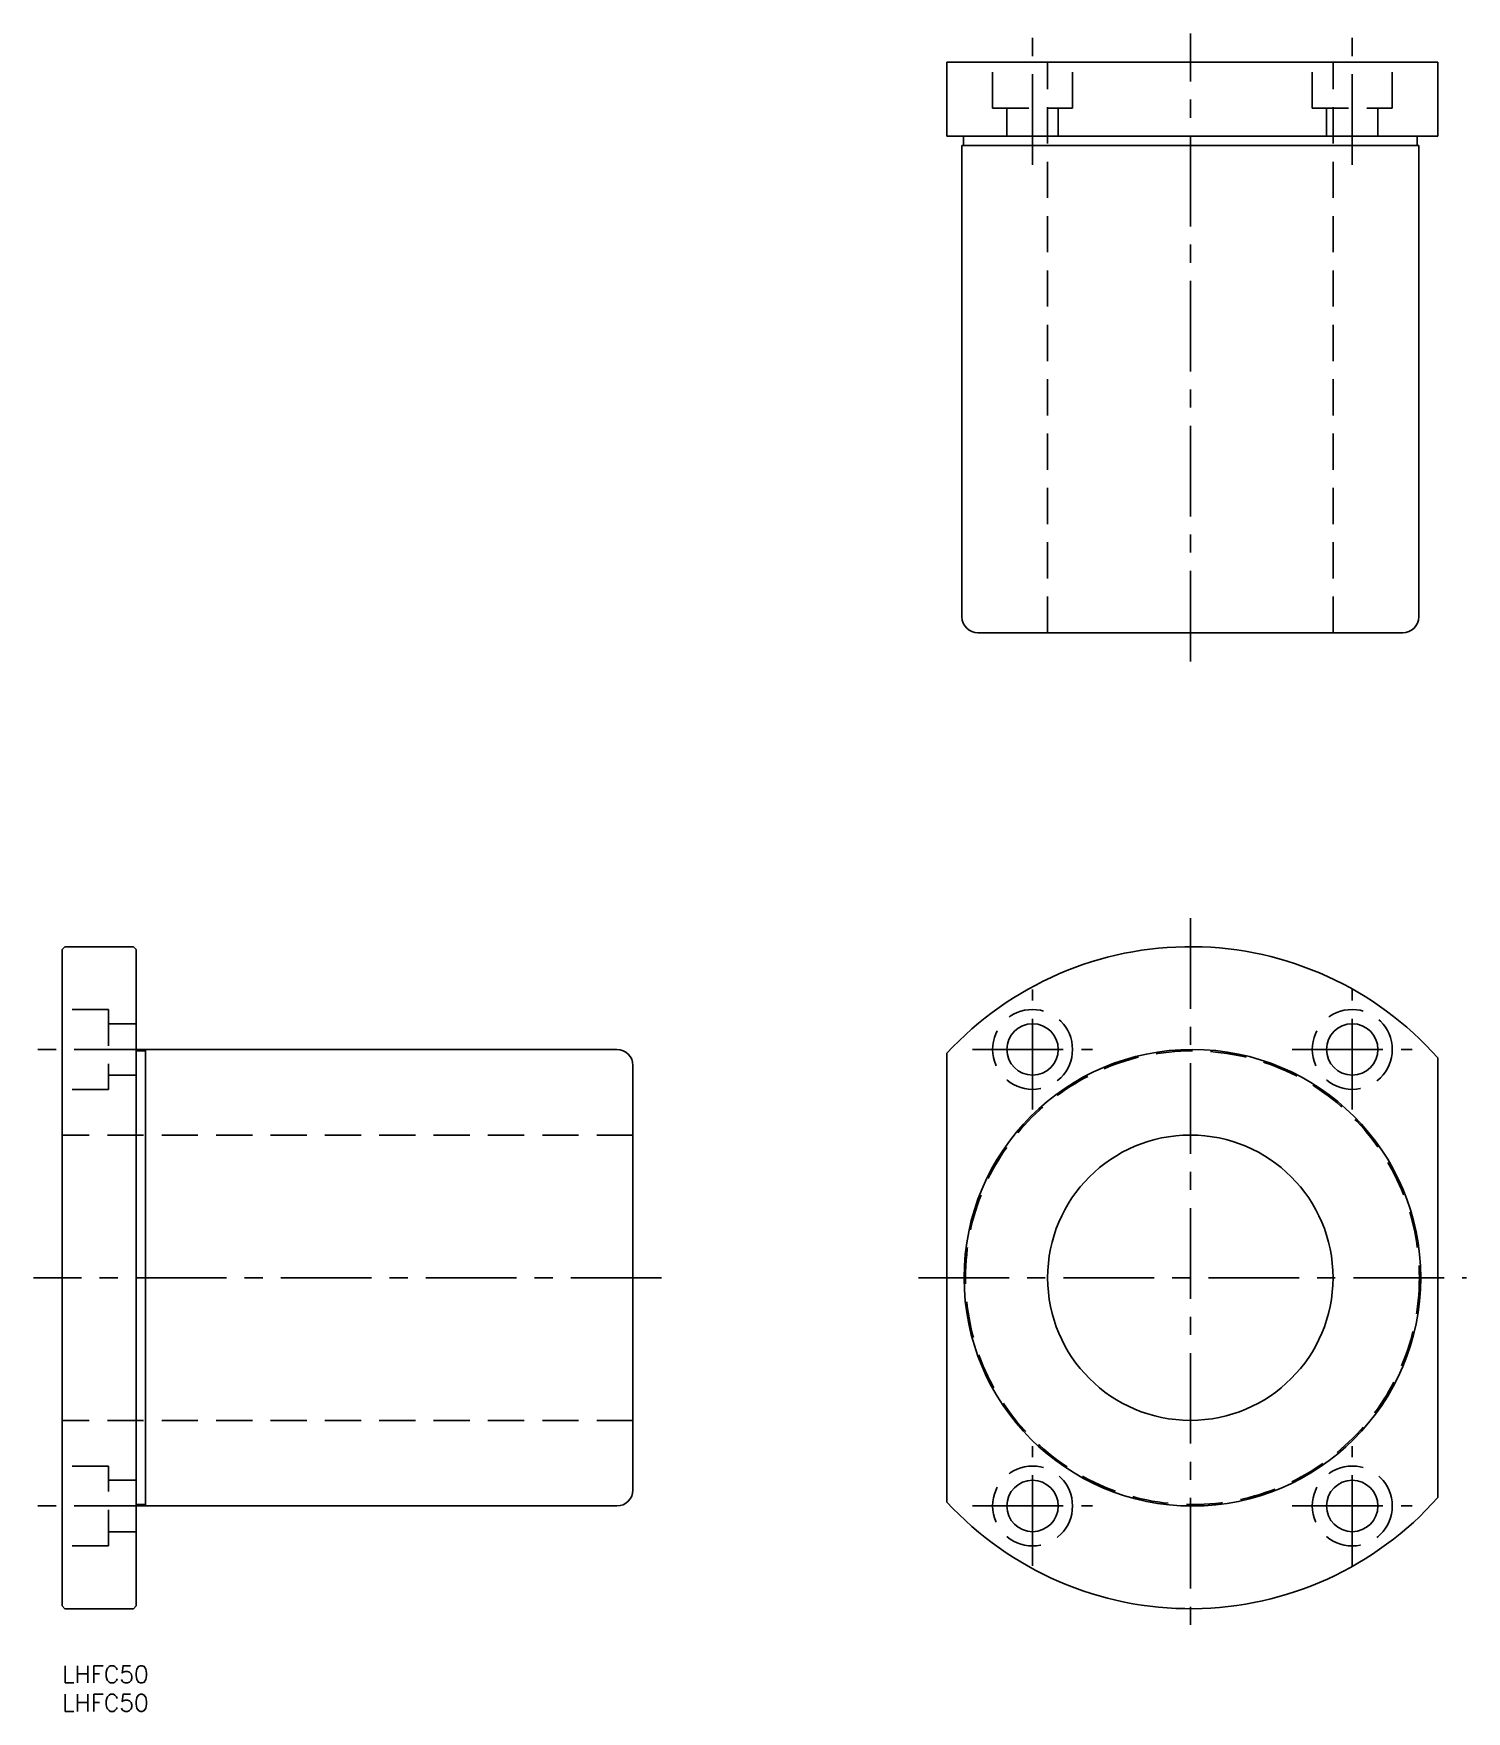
# Model space of a CAD drawing. Extents: x -5 to 246, y -8 to 286.
import ezdxf

# ---------------------------------------------------------------- set-up
doc = ezdxf.new("R2010")
doc.units = 0
doc.header["$LTSCALE"] = 0.5
doc.linetypes.add('CENTER', pattern=[50.8, 31.75, -6.35, 6.35, -6.35])
doc.linetypes.add('DASHED', pattern=[19.05, 12.7, -6.35])
for name, color, linetype in [('MSM_CENTER', 1, 'CENTER'), ('MSM_CONTINUOUS', 7, 'CONTINUOUS'), ('MSM_DASHED', 4, 'DASHED'), ('MSM_PART_NUMBER', 7, 'CONTINUOUS')]:
    doc.layers.add(name, color=color, linetype=linetype)
doc.styles.get("Standard").update_dxf_attribs({"font": 'txt.shx', "height": 3, "bigfont": 'bigfont.shx'})

# ---------------------------------------------------------------- blocks, each defined once
blk = doc.blocks.new('*U11')
at = {"layer": 'MSM_PART_NUMBER'}
blk.add_text('LHFC50', height=3, dxfattribs=at).set_placement((0, -3))
blk = doc.blocks.new('*U12')
at = {"layer": 'MSM_PART_NUMBER'}
blk.add_text('LHFC50', height=3, dxfattribs=at).set_placement((0, -8))

msp = doc.modelspace()

# ---------------------------------------------------------------- linework, layer by layer
at = {"layer": 'MSM_CENTER'}
for p, q in [((170, 263), (170, 286)), ((197.635508, 176), (197.635508, 286)), ((226, 263), (226, 286)), ((197.635508, 131), (197.635508, 5)), ((170, 97.5), (170, 118.5)), ((226, 97.5), (226, 118.5)), ((18, 108), (-5, 108)), ((159.5, 108), (180.5, 108)), ((215.5, 108), (236.5, 108)), ((105, 68), (-5, 68)), ((150, 68), (246, 68)), ((170, 17.5), (170, 38.5)), ((226, 17.5), (226, 38.5)), ((18, 28), (-5, 28)), ((159.5, 28), (180.5, 28)), ((215.5, 28), (236.5, 28))]:
    msp.add_line(p, q, dxfattribs=at)
at = {"layer": 'MSM_CONTINUOUS'}
for p, q in [((155, 281), (155, 268)), ((155, 281), (241, 281)), ((241, 281), (241, 268)), ((155, 268), (241, 268)), ((157.885508, 268), (157.885508, 266.4)), ((237.385508, 268), (237.385508, 266.4)), ((157.635508, 266.4), (157.635508, 183.8)), ((157.635508, 266.4), (237.635508, 266.4)), ((237.635508, 266.4), (237.635508, 183.8)), ((157.635508, 234.875), (157.635608, 234.875)), ((160.435508, 181), (234.835508, 181)), ((0, 125.5), (0.5, 126)), ((0, 10.5), (0, 125.5)), ((12.5, 126), (0.5, 126)), ((12.5, 126), (13, 125.5)), ((13, 10.5), (13, 125.5)), ((13, 107.75), (14.6, 107.75)), ((14.6, 108), (97.2, 108)), ((14.6, 28), (14.6, 108)), ((155, 107.321921), (155, 28.678079)), ((241, 106.516501), (241, 29.483499)), ((100, 30.8), (100, 105.2)), ((13, 28.25), (14.6, 28.25)), ((14.6, 28), (97.2, 28)), ((46.125, 28), (46.125, 28.0001)), ((0, 10.5), (0.5, 10)), ((12.5, 10), (0.5, 10)), ((12.5, 10), (13, 10.5))]:
    msp.add_line(p, q, dxfattribs=at)
for centre, radius in [((170, 108), 4.5), ((226, 108), 4.5), ((198, 68), 40), ((197.635508, 68), 25), ((170, 28), 4.5), ((226, 28), 4.5)]:
    msp.add_circle(centre, radius, dxfattribs=at)
for centre, radius, start, end in [((160.435508, 183.8), 2.8, 180, 270), ((234.835508, 183.8), 2.8, 270, 360), ((197.635508, 68), 58, 41.61160023, 137.31524118), ((97.2, 105.2), 2.8, 0, 90), ((97.2, 30.8), 2.8, 270, 0), ((197.635508, 68), 58, 222.68475882, 318.38839977)]:
    msp.add_arc(centre, radius, start, end, dxfattribs=at)
at = {"layer": 'MSM_DASHED'}
for p, q in [((163, 272.9), (163, 281)), ((172.635508, 181), (172.635508, 281)), ((177, 272.9), (177, 281)), ((219, 272.9), (219, 281)), ((222.635508, 181), (222.635508, 281)), ((233, 272.9), (233, 281)), ((163, 272.9), (177, 272.9)), ((165.5, 268), (165.5, 272.9)), ((174.5, 268), (174.5, 272.9)), ((219, 272.9), (233, 272.9)), ((221.5, 268), (221.5, 272.9)), ((230.5, 268), (230.5, 272.9)), ((8.1, 115), (0, 115)), ((8.1, 115), (8.1, 101)), ((13, 112.5), (8.1, 112.5)), ((13, 103.5), (8.1, 103.5)), ((8.1, 101), (0, 101)), ((100, 93), (0, 93)), ((100, 43), (0, 43)), ((8.1, 35), (0, 35)), ((8.1, 21), (8.1, 35)), ((13, 32.5), (8.1, 32.5)), ((8.1, 21), (0, 21)), ((13, 23.5), (8.1, 23.5))]:
    msp.add_line(p, q, dxfattribs=at)
for centre, radius in [((170, 108), 7), ((226, 108), 7), ((197.999992, 68), 39.75), ((170, 28), 7), ((226, 28), 7)]:
    msp.add_circle(centre, radius, dxfattribs=at)

# ---------------------------------------------------------------- block references
at = {"layer": 'MSM_CONTINUOUS'}
for name in ['*U11', '*U12']:
    msp.add_blockref(name, (0, 0), dxfattribs=at)

doc.saveas('drawing.dxf')
